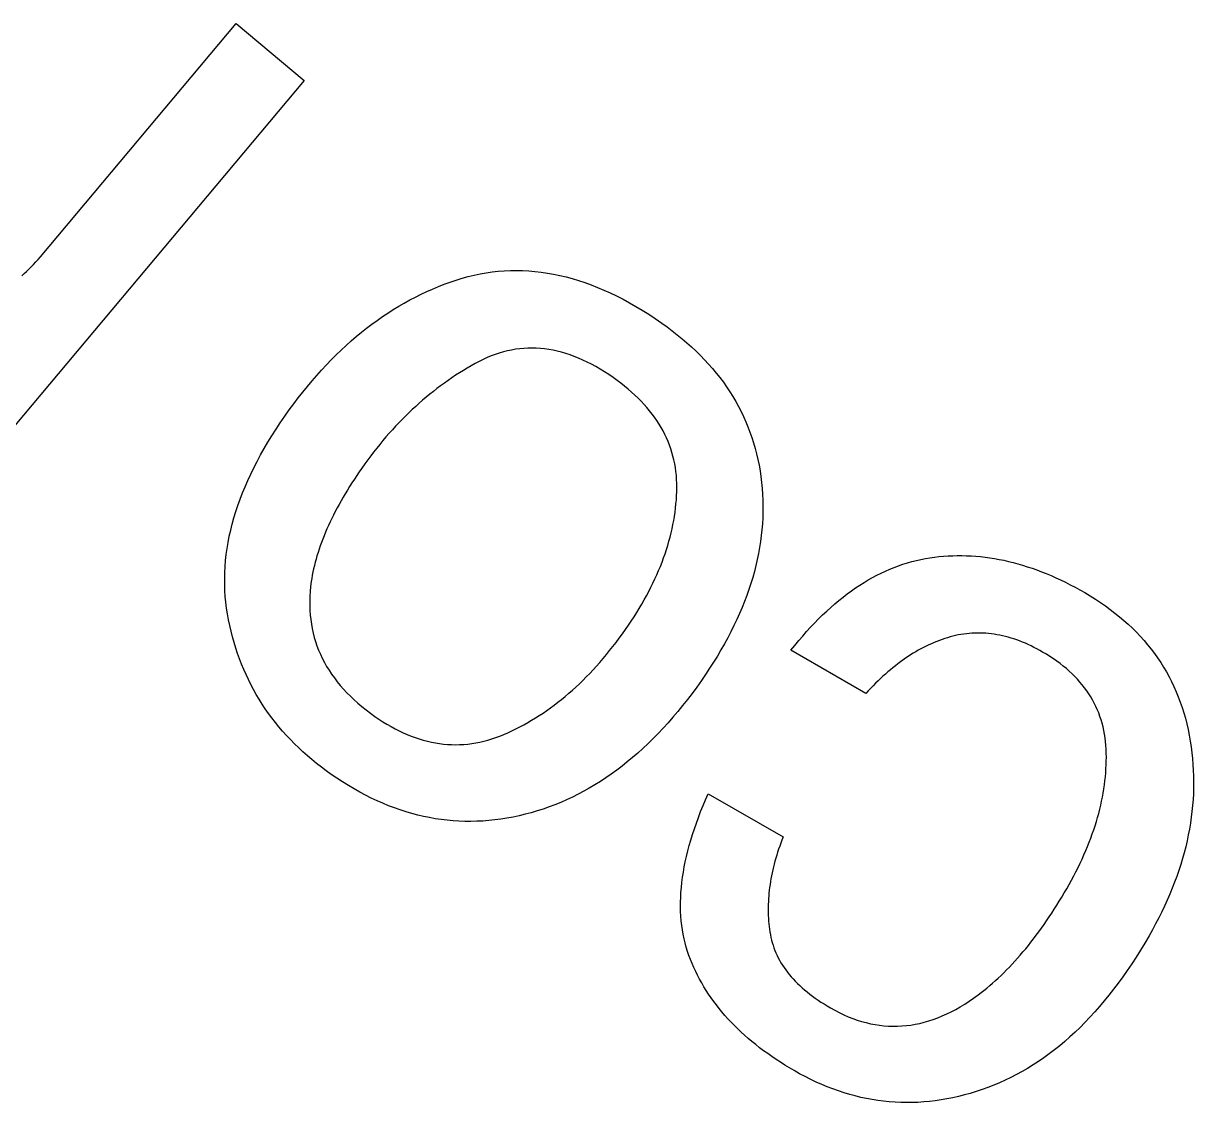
# Model space of a CAD drawing. Header units: metres. Extents: x -53 to 53, y -52 to 53.
# Drawn here: x -25 to -17.76, y -34.97 to -28.3 of the extents above; entities that cross this region are included whole.
import ezdxf

# ---------------------------------------------------------------- set-up
doc = ezdxf.new("R2010")
doc.units = ezdxf.units.M

msp = doc.modelspace()

# ---------------------------------------------------------------- linework, layer by layer
for p, q in [((-24.8916, -29.7411), (-23.6812, -28.2986)), ((-23.6812, -28.2986), (-23.2607, -28.6515)), ((-23.2607, -28.6515), (-25.3587, -31.1518)), ((-24.9477, -29.8027), (-24.9333, -29.7879)), ((-24.9333, -29.7879), (-24.9192, -29.7727)), ((-24.9192, -29.7727), (-24.9053, -29.7571)), ((-24.9053, -29.7571), (-24.8916, -29.7411)), ((-25.007, -29.8582), (-24.9919, -29.845)), ((-24.9919, -29.845), (-24.9769, -29.8313)), ((-24.9769, -29.8313), (-24.9622, -29.8172)), ((-24.9622, -29.8172), (-24.9477, -29.8027)), ((-22.2852, -29.8738), (-22.2482, -29.8635)), ((-22.2482, -29.8635), (-22.2111, -29.8545)), ((-22.2111, -29.8545), (-22.1738, -29.8467)), ((-22.1738, -29.8467), (-22.1365, -29.8401)), ((-22.1365, -29.8401), (-22.0991, -29.8347)), ((-22.0991, -29.8347), (-22.0616, -29.8306)), ((-22.0616, -29.8306), (-22.024, -29.8276)), ((-22.024, -29.8276), (-21.9863, -29.8259)), ((-21.9863, -29.8259), (-21.9485, -29.8254)), ((-21.9485, -29.8254), (-21.9106, -29.8262)), ((-21.9106, -29.8262), (-21.8726, -29.8281)), ((-21.8726, -29.8281), (-21.8344, -29.8313)), ((-21.8344, -29.8313), (-21.7962, -29.8356)), ((-21.7962, -29.8356), (-21.7579, -29.8412)), ((-21.7579, -29.8412), (-21.7195, -29.848)), ((-21.7195, -29.848), (-21.681, -29.8561)), ((-21.681, -29.8561), (-21.6424, -29.8653)), ((-21.6424, -29.8653), (-21.6037, -29.8758)), ((-22.503, -29.9556), (-22.4674, -29.9399)), ((-22.4674, -29.9399), (-22.4315, -29.925)), ((-22.4315, -29.925), (-22.3953, -29.9109)), ((-22.3953, -29.9109), (-22.3589, -29.8977)), ((-22.3589, -29.8977), (-22.3221, -29.8852)), ((-22.3221, -29.8852), (-22.2852, -29.8738)), ((-21.6037, -29.8758), (-21.5649, -29.8874)), ((-21.5649, -29.8874), (-21.526, -29.9003)), ((-21.526, -29.9003), (-21.4869, -29.9145)), ((-21.4869, -29.9145), (-21.4478, -29.9298)), ((-21.4478, -29.9298), (-21.4086, -29.9464)), ((-22.6425, -30.0266), (-22.608, -30.0076)), ((-22.608, -30.0076), (-22.5733, -29.9895)), ((-22.5733, -29.9895), (-22.5383, -29.9721)), ((-22.5383, -29.9721), (-22.503, -29.9556)), ((-21.4086, -29.9464), (-21.3693, -29.9641)), ((-21.3693, -29.9641), (-21.3299, -29.9831)), ((-21.3299, -29.9831), (-21.2904, -30.0033)), ((-21.2904, -30.0033), (-21.2508, -30.0247)), ((-22.744, -30.0883), (-22.7104, -30.0669)), ((-22.7104, -30.0669), (-22.6766, -30.0463)), ((-22.6766, -30.0463), (-22.6425, -30.0266)), ((-21.2508, -30.0247), (-21.211, -30.0474)), ((-21.211, -30.0474), (-21.1712, -30.0712)), ((-21.1712, -30.0712), (-21.1313, -30.0963)), ((-22.8752, -30.1821), (-22.8428, -30.1574)), ((-22.8428, -30.1574), (-22.8102, -30.1336)), ((-22.8102, -30.1336), (-22.7772, -30.1105)), ((-22.7772, -30.1105), (-22.744, -30.0883)), ((-21.1313, -30.0963), (-21.0913, -30.1226)), ((-21.0913, -30.1226), (-21.0512, -30.1501)), ((-21.0512, -30.1501), (-21.0182, -30.1737)), ((-22.9391, -30.2339), (-22.9073, -30.2076)), ((-22.9073, -30.2076), (-22.8752, -30.1821)), ((-21.0182, -30.1737), (-20.9861, -30.1978)), ((-20.9861, -30.1978), (-20.9548, -30.2222)), ((-20.9548, -30.2222), (-20.9245, -30.2469)), ((-23.0327, -30.3176), (-23.0018, -30.2889)), ((-23.0018, -30.2889), (-22.9706, -30.261)), ((-22.9706, -30.261), (-22.9391, -30.2339)), ((-20.9245, -30.2469), (-20.8951, -30.2721)), ((-20.8951, -30.2721), (-20.8665, -30.2977)), ((-20.8665, -30.2977), (-20.8389, -30.3237)), ((-23.0937, -30.3775), (-23.0633, -30.3472)), ((-23.0633, -30.3472), (-23.0327, -30.3176)), ((-22.1547, -30.3746), (-22.1794, -30.3869)), ((-22.1299, -30.3634), (-22.1547, -30.3746)), ((-22.105, -30.3532), (-22.1299, -30.3634)), ((-22.08, -30.344), (-22.105, -30.3532)), ((-22.055, -30.3357), (-22.08, -30.344)), ((-22.0299, -30.3284), (-22.055, -30.3357)), ((-22.0047, -30.3222), (-22.0299, -30.3284)), ((-21.9795, -30.3169), (-22.0047, -30.3222)), ((-21.9542, -30.3126), (-21.9795, -30.3169)), ((-21.9288, -30.3093), (-21.9542, -30.3126)), ((-21.9033, -30.307), (-21.9288, -30.3093)), ((-21.8777, -30.3057), (-21.9033, -30.307)), ((-21.8521, -30.3054), (-21.8777, -30.3057)), ((-21.8264, -30.306), (-21.8521, -30.3054)), ((-21.8006, -30.3077), (-21.8264, -30.306)), ((-21.7747, -30.3103), (-21.8006, -30.3077)), ((-21.7488, -30.3139), (-21.7747, -30.3103)), ((-21.7228, -30.3186), (-21.7488, -30.3139)), ((-21.6967, -30.3242), (-21.7228, -30.3186)), ((-21.6706, -30.3308), (-21.6967, -30.3242)), ((-21.6443, -30.3384), (-21.6706, -30.3308)), ((-21.618, -30.347), (-21.6443, -30.3384)), ((-21.5916, -30.3565), (-21.618, -30.347)), ((-21.5652, -30.3671), (-21.5916, -30.3565)), ((-21.5386, -30.3787), (-21.5652, -30.3671)), ((-20.8389, -30.3237), (-20.8121, -30.35)), ((-20.8121, -30.35), (-20.7863, -30.3768)), ((-23.1829, -30.4735), (-23.1534, -30.4407)), ((-23.1534, -30.4407), (-23.1237, -30.4087)), ((-23.1237, -30.4087), (-23.0937, -30.3775)), ((-22.277, -30.4429), (-22.3009, -30.4579)), ((-22.2529, -30.4283), (-22.277, -30.4429)), ((-22.2286, -30.414), (-22.2529, -30.4283)), ((-22.204, -30.4001), (-22.2286, -30.414)), ((-22.1794, -30.3869), (-22.204, -30.4001)), ((-21.512, -30.3912), (-21.5386, -30.3787)), ((-21.4853, -30.4047), (-21.512, -30.3912)), ((-21.4586, -30.4193), (-21.4853, -30.4047)), ((-21.4317, -30.4348), (-21.4586, -30.4193)), ((-21.4048, -30.4513), (-21.4317, -30.4348)), ((-20.7863, -30.3768), (-20.7613, -30.4039)), ((-20.7613, -30.4039), (-20.7372, -30.4314)), ((-20.7372, -30.4314), (-20.714, -30.4593)), ((-23.2409, -30.5416), (-23.2121, -30.5072)), ((-23.2121, -30.5072), (-23.1829, -30.4735)), ((-22.3715, -30.5049), (-22.3945, -30.5213)), ((-22.3482, -30.4889), (-22.3715, -30.5049)), ((-22.3247, -30.4732), (-22.3482, -30.4889)), ((-22.3009, -30.4579), (-22.3247, -30.4732)), ((-21.3778, -30.4688), (-21.4048, -30.4513)), ((-21.3507, -30.4873), (-21.3778, -30.4688)), ((-21.3265, -30.5047), (-21.3507, -30.4873)), ((-21.3029, -30.5223), (-21.3265, -30.5047)), ((-20.714, -30.4593), (-20.6917, -30.4876)), ((-20.6917, -30.4876), (-20.6703, -30.5163)), ((-20.6703, -30.5163), (-20.6499, -30.5454)), ((-23.2977, -30.6129), (-23.2695, -30.5769)), ((-23.2695, -30.5769), (-23.2409, -30.5416)), ((-22.4848, -30.5905), (-22.5069, -30.6086)), ((-22.4626, -30.5727), (-22.4848, -30.5905)), ((-22.4401, -30.5552), (-22.4626, -30.5727)), ((-22.4174, -30.5381), (-22.4401, -30.5552)), ((-22.3945, -30.5213), (-22.4174, -30.5381)), ((-21.2802, -30.5402), (-21.3029, -30.5223)), ((-21.2583, -30.5583), (-21.2802, -30.5402)), ((-21.2371, -30.5767), (-21.2583, -30.5583)), ((-21.2166, -30.5954), (-21.2371, -30.5767)), ((-20.6499, -30.5454), (-20.6302, -30.5749)), ((-20.6302, -30.5749), (-20.6115, -30.6047)), ((-23.3534, -30.6875), (-23.3257, -30.6498)), ((-23.3257, -30.6498), (-23.2977, -30.6129)), ((-22.5718, -30.6653), (-22.593, -30.6848)), ((-22.5504, -30.646), (-22.5718, -30.6653)), ((-22.5287, -30.6272), (-22.5504, -30.646)), ((-22.5069, -30.6086), (-22.5287, -30.6272)), ((-21.197, -30.6142), (-21.2166, -30.5954)), ((-21.1781, -30.6334), (-21.197, -30.6142)), ((-21.16, -30.6528), (-21.1781, -30.6334)), ((-21.1427, -30.6724), (-21.16, -30.6528)), ((-20.6115, -30.6047), (-20.5937, -30.635)), ((-20.5937, -30.635), (-20.5768, -30.6656)), ((-20.5768, -30.6656), (-20.5608, -30.6966)), ((-23.4085, -30.7663), (-23.3808, -30.726)), ((-23.3808, -30.726), (-23.3534, -30.6875)), ((-22.6348, -30.7251), (-22.6554, -30.7457)), ((-22.614, -30.7048), (-22.6348, -30.7251)), ((-22.593, -30.6848), (-22.614, -30.7048)), ((-21.1262, -30.6922), (-21.1427, -30.6724)), ((-21.1104, -30.7124), (-21.1262, -30.6922)), ((-21.0954, -30.7327), (-21.1104, -30.7124)), ((-21.0812, -30.7534), (-21.0954, -30.7327)), ((-20.5608, -30.6966), (-20.5456, -30.7281)), ((-20.5456, -30.7281), (-20.5314, -30.7599)), ((-23.4607, -30.8464), (-23.4351, -30.8064)), ((-23.4351, -30.8064), (-23.4085, -30.7663)), ((-22.716, -30.8098), (-22.7357, -30.8318)), ((-22.696, -30.7881), (-22.716, -30.8098)), ((-22.6758, -30.7667), (-22.696, -30.7881)), ((-22.6554, -30.7457), (-22.6758, -30.7667)), ((-21.0677, -30.7742), (-21.0812, -30.7534)), ((-21.055, -30.7953), (-21.0677, -30.7742)), ((-21.0431, -30.8167), (-21.055, -30.7953)), ((-20.5314, -30.7599), (-20.518, -30.7921)), ((-20.518, -30.7921), (-20.5056, -30.8246)), ((-23.4852, -30.8862), (-23.4607, -30.8464)), ((-22.7746, -30.877), (-22.7938, -30.9001)), ((-22.7553, -30.8542), (-22.7746, -30.877)), ((-22.7357, -30.8318), (-22.7553, -30.8542)), ((-21.032, -30.8383), (-21.0431, -30.8167)), ((-21.0217, -30.8601), (-21.032, -30.8383)), ((-21.0121, -30.8822), (-21.0217, -30.8601)), ((-21.0033, -30.9046), (-21.0121, -30.8822)), ((-20.5056, -30.8246), (-20.494, -30.8576)), ((-20.494, -30.8576), (-20.4833, -30.891)), ((-23.5309, -30.9655), (-23.5086, -30.9259)), ((-23.5086, -30.9259), (-23.4852, -30.8862)), ((-22.8315, -30.9474), (-22.85, -30.9716)), ((-22.8127, -30.9236), (-22.8315, -30.9474)), ((-22.7938, -30.9001), (-22.8127, -30.9236)), ((-20.9952, -30.9272), (-21.0033, -30.9046)), ((-20.988, -30.95), (-20.9952, -30.9272)), ((-20.9815, -30.9731), (-20.988, -30.95)), ((-20.4833, -30.891), (-20.4736, -30.9248)), ((-20.4736, -30.9248), (-20.4647, -30.9589)), ((-23.5723, -31.0443), (-23.5521, -31.005)), ((-23.5521, -31.005), (-23.5309, -30.9655)), ((-22.8864, -31.021), (-22.9043, -31.0462)), ((-22.8683, -30.9961), (-22.8864, -31.021)), ((-22.85, -30.9716), (-22.8683, -30.9961)), ((-20.9758, -30.9964), (-20.9815, -30.9731)), ((-20.9708, -31.02), (-20.9758, -30.9964)), ((-20.9667, -31.0438), (-20.9708, -31.02)), ((-20.4647, -30.9589), (-20.4567, -30.9934)), ((-20.4567, -30.9934), (-20.4496, -31.0284)), ((-23.6095, -31.1225), (-23.5914, -31.0835)), ((-23.5914, -31.0835), (-23.5723, -31.0443)), ((-22.9358, -31.0921), (-22.9509, -31.1149)), ((-22.9203, -31.0692), (-22.9358, -31.0921)), ((-22.9043, -31.0462), (-22.9203, -31.0692)), ((-20.9633, -31.0679), (-20.9667, -31.0438)), ((-20.9607, -31.0922), (-20.9633, -31.0679)), ((-20.9588, -31.1168), (-20.9607, -31.0922)), ((-20.4496, -31.0284), (-20.4434, -31.0637)), ((-20.4434, -31.0637), (-20.4381, -31.0994)), ((-20.4381, -31.0994), (-20.4337, -31.1355)), ((-23.6423, -31.2002), (-23.6264, -31.1615)), ((-23.6264, -31.1615), (-23.6095, -31.1225)), ((-22.9799, -31.1601), (-22.9939, -31.1825)), ((-22.9656, -31.1375), (-22.9799, -31.1601)), ((-22.9509, -31.1149), (-22.9656, -31.1375)), ((-20.9577, -31.1416), (-20.9588, -31.1168)), ((-20.9579, -31.192), (-20.9575, -31.1667)), ((-20.9575, -31.1667), (-20.9577, -31.1416)), ((-20.4337, -31.1355), (-20.4302, -31.1718)), ((-20.4302, -31.1718), (-20.4276, -31.2081)), ((-23.6709, -31.2774), (-23.6572, -31.2389)), ((-23.6572, -31.2389), (-23.6423, -31.2002)), ((-23.0205, -31.2271), (-23.0332, -31.2492)), ((-23.0074, -31.2049), (-23.0205, -31.2271)), ((-22.9939, -31.1825), (-23.0074, -31.2049)), ((-20.9629, -31.2684), (-20.9607, -31.2429)), ((-20.9607, -31.2429), (-20.9591, -31.2175)), ((-20.9591, -31.2175), (-20.9579, -31.192)), ((-20.4276, -31.2081), (-20.426, -31.2446)), ((-23.6952, -31.3541), (-23.6836, -31.3158)), ((-23.6836, -31.3158), (-23.6709, -31.2774)), ((-23.0689, -31.3149), (-23.08, -31.3366)), ((-23.0574, -31.2931), (-23.0689, -31.3149)), ((-23.0455, -31.2712), (-23.0574, -31.2931)), ((-23.0332, -31.2492), (-23.0455, -31.2712)), ((-20.9689, -31.3195), (-20.9657, -31.2939)), ((-20.9657, -31.2939), (-20.9629, -31.2684)), ((-20.426, -31.2446), (-20.4252, -31.281)), ((-20.4252, -31.281), (-20.4254, -31.3175)), ((-23.7057, -31.3922), (-23.6952, -31.3541)), ((-23.1009, -31.3796), (-23.1108, -31.401)), ((-23.0907, -31.3582), (-23.1009, -31.3796)), ((-23.08, -31.3366), (-23.0907, -31.3582)), ((-20.9818, -31.3962), (-20.977, -31.3706)), ((-20.977, -31.3706), (-20.9727, -31.3451)), ((-20.9727, -31.3451), (-20.9689, -31.3195)), ((-20.4266, -31.3541), (-20.4286, -31.3907)), ((-20.4254, -31.3175), (-20.4266, -31.3541)), ((-23.7236, -31.4681), (-23.7152, -31.4302)), ((-23.7152, -31.4302), (-23.7057, -31.3922)), ((-23.1294, -31.4434), (-23.1381, -31.4644)), ((-23.1203, -31.4223), (-23.1294, -31.4434)), ((-23.1108, -31.401), (-23.1203, -31.4223)), ((-20.9995, -31.4732), (-20.9931, -31.4476)), ((-20.9931, -31.4476), (-20.9872, -31.4219)), ((-20.9872, -31.4219), (-20.9818, -31.3962)), ((-20.4316, -31.4273), (-20.4355, -31.464)), ((-20.4286, -31.3907), (-20.4316, -31.4273)), ((-23.7371, -31.5434), (-23.7309, -31.5058)), ((-23.7309, -31.5058), (-23.7236, -31.4681)), ((-23.1617, -31.5269), (-23.1687, -31.5475)), ((-23.1542, -31.5062), (-23.1617, -31.5269)), ((-23.1463, -31.4854), (-23.1542, -31.5062)), ((-23.1381, -31.4644), (-23.1463, -31.4854)), ((-21.022, -31.5504), (-21.014, -31.5247)), ((-21.014, -31.5247), (-21.0065, -31.4989)), ((-21.0065, -31.4989), (-20.9995, -31.4732)), ((-20.4403, -31.5008), (-20.446, -31.5376)), ((-20.4355, -31.464), (-20.4403, -31.5008)), ((-23.7464, -31.6182), (-23.7423, -31.5809)), ((-23.7423, -31.5809), (-23.7371, -31.5434)), ((-23.1817, -31.5884), (-23.1875, -31.6087)), ((-23.1754, -31.568), (-23.1817, -31.5884)), ((-23.1687, -31.5475), (-23.1754, -31.568)), ((-21.0493, -31.6278), (-21.0397, -31.602)), ((-21.0397, -31.602), (-21.0306, -31.5762)), ((-21.0306, -31.5762), (-21.022, -31.5504)), ((-20.4527, -31.5744), (-20.4603, -31.6113)), ((-20.446, -31.5376), (-20.4527, -31.5744)), ((-19.4496, -31.6109), (-19.4218, -31.6054)), ((-19.4218, -31.6054), (-19.3938, -31.6008)), ((-19.3938, -31.6008), (-19.3657, -31.5969)), ((-19.3657, -31.5969), (-19.3376, -31.5936)), ((-19.3376, -31.5936), (-19.3094, -31.591)), ((-19.3094, -31.591), (-19.2811, -31.5891)), ((-19.2811, -31.5891), (-19.2528, -31.5878)), ((-19.2528, -31.5878), (-19.2244, -31.5871)), ((-19.2244, -31.5871), (-19.196, -31.5871)), ((-19.196, -31.5871), (-19.1675, -31.5878)), ((-19.1675, -31.5878), (-19.1389, -31.5891)), ((-19.1389, -31.5891), (-19.1103, -31.5911)), ((-19.1103, -31.5911), (-19.0816, -31.5937)), ((-19.0816, -31.5937), (-19.0529, -31.597)), ((-19.0529, -31.597), (-19.0241, -31.6009)), ((-19.0241, -31.6009), (-18.9953, -31.6055)), ((-18.9953, -31.6055), (-18.9664, -31.6107)), ((-23.7514, -31.6925), (-23.7494, -31.6554)), ((-23.7494, -31.6554), (-23.7464, -31.6182)), ((-23.2027, -31.6689), (-23.2069, -31.6887)), ((-23.198, -31.6489), (-23.2027, -31.6689)), ((-23.193, -31.6288), (-23.198, -31.6489)), ((-23.1875, -31.6087), (-23.193, -31.6288)), ((-21.0701, -31.6795), (-21.0594, -31.6537)), ((-21.0594, -31.6537), (-21.0493, -31.6278)), ((-20.4688, -31.6483), (-20.4782, -31.6852)), ((-20.4603, -31.6113), (-20.4688, -31.6483)), ((-19.6682, -31.6828), (-19.6413, -31.671)), ((-19.6413, -31.671), (-19.6143, -31.66)), ((-19.6143, -31.66), (-19.5872, -31.6499)), ((-19.5872, -31.6499), (-19.5599, -31.6405)), ((-19.5599, -31.6405), (-19.5325, -31.6319)), ((-19.5325, -31.6319), (-19.505, -31.6241)), ((-19.505, -31.6241), (-19.4774, -31.6171)), ((-19.4774, -31.6171), (-19.4496, -31.6109)), ((-18.9664, -31.6107), (-18.9374, -31.6166)), ((-18.9374, -31.6166), (-18.9084, -31.6231)), ((-18.9084, -31.6231), (-18.8794, -31.6303)), ((-18.8794, -31.6303), (-18.8502, -31.6381)), ((-18.8502, -31.6381), (-18.821, -31.6466)), ((-18.821, -31.6466), (-18.7918, -31.6558)), ((-18.7918, -31.6558), (-18.7625, -31.6656)), ((-18.7625, -31.6656), (-18.7331, -31.676)), ((-18.7331, -31.676), (-18.7037, -31.6871)), ((-23.7522, -31.7294), (-23.7514, -31.6925)), ((-23.752, -31.7662), (-23.7522, -31.7294)), ((-23.2172, -31.7476), (-23.2211, -31.7782)), ((-23.2142, -31.7281), (-23.2172, -31.7476)), ((-23.2107, -31.7085), (-23.2142, -31.7281)), ((-23.2069, -31.6887), (-23.2107, -31.7085)), ((-21.1053, -31.7573), (-21.093, -31.7314)), ((-21.093, -31.7314), (-21.0813, -31.7054)), ((-21.0813, -31.7054), (-21.0701, -31.6795)), ((-20.4886, -31.7223), (-20.4998, -31.7594)), ((-20.4782, -31.6852), (-20.4886, -31.7223)), ((-19.8008, -31.7535), (-19.7745, -31.7377)), ((-19.7745, -31.7377), (-19.7481, -31.7228)), ((-19.7481, -31.7228), (-19.7216, -31.7087)), ((-19.7216, -31.7087), (-19.6949, -31.6953)), ((-19.6949, -31.6953), (-19.6682, -31.6828)), ((-18.7037, -31.6871), (-18.6742, -31.6989)), ((-18.6742, -31.6989), (-18.6447, -31.7113)), ((-18.6447, -31.7113), (-18.6151, -31.7244)), ((-18.6151, -31.7244), (-18.5854, -31.7381)), ((-18.5854, -31.7381), (-18.5557, -31.7524)), ((-23.7508, -31.8029), (-23.752, -31.7662)), ((-23.7484, -31.8394), (-23.7508, -31.8029)), ((-23.224, -31.8085), (-23.2259, -31.8384)), ((-23.2211, -31.7782), (-23.224, -31.8085)), ((-21.1452, -31.8353), (-21.1314, -31.8092)), ((-21.1314, -31.8092), (-21.1181, -31.7833)), ((-21.1181, -31.7833), (-21.1053, -31.7573)), ((-20.5121, -31.7965), (-20.5252, -31.8337)), ((-20.4998, -31.7594), (-20.5121, -31.7965)), ((-19.9046, -31.8243), (-19.8788, -31.8054)), ((-19.8788, -31.8054), (-19.8529, -31.7873)), ((-19.8529, -31.7873), (-19.8269, -31.77)), ((-19.8269, -31.77), (-19.8008, -31.7535)), ((-18.5557, -31.7524), (-18.526, -31.7675)), ((-18.526, -31.7675), (-18.4961, -31.7831)), ((-18.4961, -31.7831), (-18.4663, -31.7995)), ((-18.4663, -31.7995), (-18.4363, -31.8164)), ((-18.4363, -31.8164), (-18.4031, -31.8361)), ((-23.745, -31.8758), (-23.7484, -31.8394)), ((-23.7405, -31.9121), (-23.745, -31.8758)), ((-23.2259, -31.8384), (-23.2268, -31.868)), ((-23.2268, -31.868), (-23.2267, -31.8972)), ((-21.1899, -31.9134), (-21.1745, -31.8874)), ((-21.1745, -31.8874), (-21.1596, -31.8613)), ((-21.1596, -31.8613), (-21.1452, -31.8353)), ((-20.5392, -31.8709), (-20.5542, -31.9082)), ((-20.5252, -31.8337), (-20.5392, -31.8709)), ((-20.0064, -31.9078), (-19.9812, -31.8857)), ((-19.9812, -31.8857), (-19.9558, -31.8644)), ((-19.9558, -31.8644), (-19.9302, -31.844)), ((-19.9302, -31.844), (-19.9046, -31.8243)), ((-18.4031, -31.8361), (-18.3707, -31.8563)), ((-18.3707, -31.8563), (-18.3392, -31.877)), ((-18.3392, -31.877), (-18.3085, -31.8982)), ((-23.735, -31.9482), (-23.7405, -31.9121)), ((-23.7283, -31.9842), (-23.735, -31.9482)), ((-23.2267, -31.8972), (-23.2256, -31.9261)), ((-23.2256, -31.9261), (-23.2236, -31.9547)), ((-23.2236, -31.9547), (-23.2206, -31.983)), ((-21.2395, -31.9918), (-21.2224, -31.9657)), ((-21.2224, -31.9657), (-21.2059, -31.9395)), ((-21.2059, -31.9395), (-21.1899, -31.9134)), ((-20.5701, -31.9455), (-20.5869, -31.9829)), ((-20.5542, -31.9082), (-20.5701, -31.9455)), ((-20.0815, -31.9787), (-20.0566, -31.9543)), ((-20.0566, -31.9543), (-20.0316, -31.9306)), ((-20.0316, -31.9306), (-20.0064, -31.9078)), ((-18.3085, -31.8982), (-18.2786, -31.9199)), ((-18.2786, -31.9199), (-18.2496, -31.9421)), ((-18.2496, -31.9421), (-18.2215, -31.9648)), ((-18.2215, -31.9648), (-18.1941, -31.988)), ((-23.7209, -32.0199), (-23.7283, -31.9842)), ((-23.7127, -32.0552), (-23.7209, -32.0199)), ((-23.2206, -31.983), (-23.2166, -32.0109)), ((-23.2166, -32.0109), (-23.2115, -32.0385)), ((-23.2115, -32.0385), (-23.2056, -32.0657)), ((-21.2751, -32.0442), (-21.257, -32.018)), ((-21.257, -32.018), (-21.2395, -31.9918)), ((-20.6047, -32.0203), (-20.6234, -32.0578)), ((-20.5869, -31.9829), (-20.6047, -32.0203)), ((-20.1555, -32.0568), (-20.131, -32.03)), ((-20.131, -32.03), (-20.1063, -32.004)), ((-20.1063, -32.004), (-20.0815, -31.9787)), ((-18.1941, -31.988), (-18.1676, -32.0117)), ((-18.1676, -32.0117), (-18.142, -32.036)), ((-18.142, -32.036), (-18.1172, -32.0607)), ((-23.7037, -32.0901), (-23.7127, -32.0552)), ((-23.694, -32.1245), (-23.7037, -32.0901)), ((-23.2056, -32.0657), (-23.1986, -32.0927)), ((-23.1986, -32.0927), (-23.1906, -32.1192)), ((-21.3333, -32.1239), (-21.3137, -32.0979)), ((-21.3137, -32.0979), (-21.2943, -32.0713)), ((-21.2943, -32.0713), (-21.2751, -32.0442)), ((-20.6429, -32.0953), (-20.6635, -32.1329)), ((-20.6234, -32.0578), (-20.6429, -32.0953)), ((-20.2042, -32.1128), (-20.1799, -32.0844)), ((-20.1799, -32.0844), (-20.1555, -32.0568)), ((-19.3351, -32.1118), (-19.3515, -32.1181)), ((-19.3185, -32.1058), (-19.3351, -32.1118)), ((-19.3019, -32.1001), (-19.3185, -32.1058)), ((-19.2853, -32.0949), (-19.3019, -32.1001)), ((-19.2686, -32.0899), (-19.2853, -32.0949)), ((-19.2518, -32.0854), (-19.2686, -32.0899)), ((-19.2351, -32.0815), (-19.2518, -32.0854)), ((-19.2183, -32.0779), (-19.2351, -32.0815)), ((-19.2014, -32.0748), (-19.2183, -32.0779)), ((-19.1846, -32.0721), (-19.2014, -32.0748)), ((-19.1676, -32.0699), (-19.1846, -32.0721)), ((-19.1507, -32.0682), (-19.1676, -32.0699)), ((-19.1337, -32.0669), (-19.1507, -32.0682)), ((-19.1167, -32.0661), (-19.1337, -32.0669)), ((-19.0996, -32.0658), (-19.1167, -32.0661)), ((-19.0825, -32.0659), (-19.0996, -32.0658)), ((-19.0654, -32.0664), (-19.0825, -32.0659)), ((-19.0482, -32.0674), (-19.0654, -32.0664)), ((-19.031, -32.0689), (-19.0482, -32.0674)), ((-19.0137, -32.0708), (-19.031, -32.0689)), ((-18.9964, -32.0732), (-19.0137, -32.0708)), ((-18.9791, -32.076), (-18.9964, -32.0732)), ((-18.9617, -32.0793), (-18.9791, -32.076)), ((-18.9443, -32.083), (-18.9617, -32.0793)), ((-18.9269, -32.0872), (-18.9443, -32.083)), ((-18.9094, -32.0919), (-18.9269, -32.0872)), ((-18.8919, -32.097), (-18.9094, -32.0919)), ((-18.8743, -32.1026), (-18.8919, -32.097)), ((-18.8567, -32.1086), (-18.8743, -32.1026)), ((-18.8391, -32.1151), (-18.8567, -32.1086)), ((-18.1172, -32.0607), (-18.0932, -32.086)), ((-18.0932, -32.086), (-18.0701, -32.1117)), ((-18.0701, -32.1117), (-18.0478, -32.138)), ((-23.6836, -32.1585), (-23.694, -32.1245)), ((-23.6724, -32.1921), (-23.6836, -32.1585)), ((-23.1906, -32.1192), (-23.1817, -32.1455)), ((-23.1817, -32.1455), (-23.1717, -32.1714)), ((-23.1717, -32.1714), (-23.1608, -32.197)), ((-21.393, -32.1993), (-21.3729, -32.1747)), ((-21.3729, -32.1747), (-21.353, -32.1496)), ((-21.353, -32.1496), (-21.3333, -32.1239)), ((-20.6849, -32.1705), (-20.7073, -32.2081)), ((-20.6635, -32.1329), (-20.6849, -32.1705)), ((-20.2524, -32.172), (-20.2284, -32.142)), ((-19.7891, -32.4395), (-20.2524, -32.172)), ((-20.2284, -32.142), (-20.2042, -32.1128)), ((-19.4812, -32.1816), (-19.4972, -32.1911)), ((-19.4652, -32.1724), (-19.4812, -32.1816)), ((-19.4492, -32.1636), (-19.4652, -32.1724)), ((-19.433, -32.1552), (-19.4492, -32.1636)), ((-19.4169, -32.147), (-19.433, -32.1552)), ((-19.4006, -32.1393), (-19.4169, -32.147)), ((-19.3843, -32.1319), (-19.4006, -32.1393)), ((-19.368, -32.1248), (-19.3843, -32.1319)), ((-19.3515, -32.1181), (-19.368, -32.1248)), ((-18.8214, -32.122), (-18.8391, -32.1151)), ((-18.8037, -32.1294), (-18.8214, -32.122)), ((-18.786, -32.1373), (-18.8037, -32.1294)), ((-18.7682, -32.1456), (-18.786, -32.1373)), ((-18.7504, -32.1544), (-18.7682, -32.1456)), ((-18.7325, -32.1636), (-18.7504, -32.1544)), ((-18.7146, -32.1732), (-18.7325, -32.1636)), ((-18.6967, -32.1834), (-18.7146, -32.1732)), ((-18.6737, -32.1971), (-18.6967, -32.1834)), ((-18.0478, -32.138), (-18.0264, -32.1648)), ((-18.0264, -32.1648), (-18.0058, -32.192)), ((-23.6605, -32.2253), (-23.6724, -32.1921)), ((-23.6479, -32.258), (-23.6605, -32.2253)), ((-23.1608, -32.197), (-23.1489, -32.2222)), ((-23.1489, -32.2222), (-23.136, -32.2471)), ((-23.136, -32.2471), (-23.1221, -32.2717)), ((-21.4543, -32.2704), (-21.4337, -32.2472)), ((-21.4337, -32.2472), (-21.4132, -32.2235)), ((-21.4132, -32.2235), (-21.393, -32.1993)), ((-20.7306, -32.2458), (-20.7548, -32.2836)), ((-20.7073, -32.2081), (-20.7306, -32.2458)), ((-19.5917, -32.2558), (-19.6072, -32.2678)), ((-19.5761, -32.2441), (-19.5917, -32.2558)), ((-19.5604, -32.2328), (-19.5761, -32.2441)), ((-19.5447, -32.2219), (-19.5604, -32.2328)), ((-19.5289, -32.2113), (-19.5447, -32.2219)), ((-19.5131, -32.201), (-19.5289, -32.2113)), ((-19.4972, -32.1911), (-19.5131, -32.201)), ((-18.6514, -32.211), (-18.6737, -32.1971)), ((-18.6297, -32.2253), (-18.6514, -32.211)), ((-18.6088, -32.24), (-18.6297, -32.2253)), ((-18.5886, -32.2549), (-18.6088, -32.24)), ((-18.569, -32.2702), (-18.5886, -32.2549)), ((-18.0058, -32.192), (-17.986, -32.2198)), ((-17.986, -32.2198), (-17.9671, -32.2481)), ((-17.9671, -32.2481), (-17.949, -32.2769)), ((-23.6345, -32.2903), (-23.6479, -32.258)), ((-23.6204, -32.3222), (-23.6345, -32.2903)), ((-23.6056, -32.3537), (-23.6204, -32.3222)), ((-23.1221, -32.2717), (-23.1072, -32.296)), ((-23.1072, -32.296), (-23.0913, -32.3199)), ((-23.0913, -32.3199), (-23.0745, -32.3435)), ((-21.5171, -32.3371), (-21.496, -32.3153)), ((-21.496, -32.3153), (-21.4751, -32.2931)), ((-21.4751, -32.2931), (-21.4543, -32.2704)), ((-20.7799, -32.3214), (-20.806, -32.3593)), ((-20.7548, -32.2836), (-20.7799, -32.3214)), ((-19.6688, -32.3194), (-19.684, -32.3331)), ((-19.6535, -32.3059), (-19.6688, -32.3194)), ((-19.6381, -32.2929), (-19.6535, -32.3059)), ((-19.6227, -32.2802), (-19.6381, -32.2929)), ((-19.6072, -32.2678), (-19.6227, -32.2802)), ((-18.5502, -32.2858), (-18.569, -32.2702)), ((-18.532, -32.3018), (-18.5502, -32.2858)), ((-18.5146, -32.3181), (-18.532, -32.3018)), ((-18.4978, -32.3347), (-18.5146, -32.3181)), ((-17.949, -32.2769), (-17.9318, -32.3062)), ((-17.9318, -32.3062), (-17.9154, -32.336)), ((-23.59, -32.3847), (-23.6056, -32.3537)), ((-23.5737, -32.4154), (-23.59, -32.3847)), ((-23.0745, -32.3435), (-23.0567, -32.3667)), ((-23.0567, -32.3667), (-23.0378, -32.3896)), ((-23.0378, -32.3896), (-23.018, -32.4122)), ((-21.6034, -32.4192), (-21.5816, -32.3994)), ((-21.5816, -32.3994), (-21.5599, -32.3791)), ((-21.5599, -32.3791), (-21.5384, -32.3583)), ((-21.5384, -32.3583), (-21.5171, -32.3371)), ((-20.8345, -32.3994), (-20.8634, -32.4386)), ((-20.806, -32.3593), (-20.8345, -32.3994)), ((-19.7444, -32.3918), (-19.7594, -32.4073)), ((-19.7294, -32.3766), (-19.7444, -32.3918)), ((-19.7143, -32.3618), (-19.7294, -32.3766)), ((-19.6992, -32.3473), (-19.7143, -32.3618)), ((-19.684, -32.3331), (-19.6992, -32.3473)), ((-18.4817, -32.3517), (-18.4978, -32.3347)), ((-18.4663, -32.3689), (-18.4817, -32.3517)), ((-18.4516, -32.3865), (-18.4663, -32.3689)), ((-18.4376, -32.4045), (-18.4516, -32.3865)), ((-17.9154, -32.336), (-17.8999, -32.3663)), ((-17.8999, -32.3663), (-17.8851, -32.3971)), ((-17.8851, -32.3971), (-17.8713, -32.4285)), ((-23.5567, -32.4456), (-23.5737, -32.4154)), ((-23.5389, -32.4753), (-23.5567, -32.4456)), ((-23.018, -32.4122), (-22.9972, -32.4345)), ((-22.9972, -32.4345), (-22.9754, -32.4564)), ((-22.9754, -32.4564), (-22.9527, -32.478)), ((-21.67, -32.4758), (-21.6476, -32.4574)), ((-21.6476, -32.4574), (-21.6254, -32.4385)), ((-21.6254, -32.4385), (-21.6034, -32.4192)), ((-20.8634, -32.4386), (-20.8925, -32.4769)), ((-19.7743, -32.4232), (-19.7891, -32.4395)), ((-19.7594, -32.4073), (-19.7743, -32.4232)), ((-18.4243, -32.4227), (-18.4376, -32.4045)), ((-18.4117, -32.4413), (-18.4243, -32.4227)), ((-18.3998, -32.4602), (-18.4117, -32.4413)), ((-18.3885, -32.4795), (-18.3998, -32.4602)), ((-17.8713, -32.4285), (-17.8583, -32.4603)), ((-17.8583, -32.4603), (-17.8461, -32.4926)), ((-23.5204, -32.5047), (-23.5389, -32.4753)), ((-23.5012, -32.5336), (-23.5204, -32.5047)), ((-23.4812, -32.5622), (-23.5012, -32.5336)), ((-22.9527, -32.478), (-22.9289, -32.4992)), ((-22.9289, -32.4992), (-22.9042, -32.5201)), ((-22.9042, -32.5201), (-22.8784, -32.5407)), ((-22.8784, -32.5407), (-22.8517, -32.5609)), ((-21.7843, -32.5603), (-21.7611, -32.5444)), ((-21.7611, -32.5444), (-21.7381, -32.5279)), ((-21.7381, -32.5279), (-21.7152, -32.511)), ((-21.7152, -32.511), (-21.6925, -32.4936)), ((-21.6925, -32.4936), (-21.67, -32.4758)), ((-20.9219, -32.5142), (-20.9516, -32.5505)), ((-20.8925, -32.4769), (-20.9219, -32.5142)), ((-18.378, -32.4991), (-18.3885, -32.4795)), ((-18.3681, -32.519), (-18.378, -32.4991)), ((-18.359, -32.5392), (-18.3681, -32.519)), ((-18.3505, -32.5598), (-18.359, -32.5392)), ((-17.8461, -32.4926), (-17.8347, -32.5255)), ((-17.8347, -32.5255), (-17.8242, -32.5589)), ((-23.4605, -32.5903), (-23.4812, -32.5622)), ((-23.439, -32.6179), (-23.4605, -32.5903)), ((-23.4168, -32.6452), (-23.439, -32.6179)), ((-22.8517, -32.5609), (-22.824, -32.5808)), ((-22.824, -32.5808), (-22.7991, -32.5979)), ((-22.7991, -32.5979), (-22.7741, -32.6141)), ((-22.7741, -32.6141), (-22.7491, -32.6293)), ((-21.879, -32.6192), (-21.8551, -32.6052)), ((-21.8551, -32.6052), (-21.8313, -32.5907)), ((-21.8313, -32.5907), (-21.8077, -32.5758)), ((-21.8077, -32.5758), (-21.7843, -32.5603)), ((-20.9816, -32.586), (-21.0118, -32.6205)), ((-20.9516, -32.5505), (-20.9816, -32.586)), ((-18.3428, -32.5807), (-18.3505, -32.5598)), ((-18.3357, -32.6019), (-18.3428, -32.5807)), ((-18.3293, -32.6235), (-18.3357, -32.6019)), ((-17.8242, -32.5589), (-17.8146, -32.5927)), ((-17.8146, -32.5927), (-17.8058, -32.6271)), ((-23.3939, -32.672), (-23.4168, -32.6452)), ((-23.3703, -32.6984), (-23.3939, -32.672)), ((-22.7491, -32.6293), (-22.7242, -32.6438)), ((-22.7242, -32.6438), (-22.6992, -32.6573)), ((-22.6992, -32.6573), (-22.6742, -32.67)), ((-22.6742, -32.67), (-22.6493, -32.6818)), ((-22.6493, -32.6818), (-22.6243, -32.6928)), ((-22.0262, -32.693), (-22.0013, -32.6821)), ((-22.0013, -32.6821), (-21.9765, -32.6705)), ((-21.9765, -32.6705), (-21.9519, -32.6584)), ((-21.9519, -32.6584), (-21.9274, -32.6458)), ((-21.9274, -32.6458), (-21.9031, -32.6328)), ((-21.9031, -32.6328), (-21.879, -32.6192)), ((-21.0731, -32.6866), (-21.1042, -32.7182)), ((-21.0423, -32.654), (-21.0731, -32.6866)), ((-21.0118, -32.6205), (-21.0423, -32.654)), ((-18.3236, -32.6454), (-18.3293, -32.6235)), ((-18.3186, -32.6676), (-18.3236, -32.6454)), ((-18.3143, -32.6901), (-18.3186, -32.6676)), ((-18.3107, -32.713), (-18.3143, -32.6901)), ((-17.8058, -32.6271), (-17.7978, -32.6619)), ((-17.7978, -32.6619), (-17.7907, -32.6973)), ((-23.3459, -32.7244), (-23.3703, -32.6984)), ((-23.3207, -32.7499), (-23.3459, -32.7244)), ((-23.2949, -32.7751), (-23.3207, -32.7499)), ((-22.6243, -32.6928), (-22.5994, -32.7028)), ((-22.5994, -32.7028), (-22.5744, -32.712)), ((-22.5744, -32.712), (-22.5495, -32.7203)), ((-22.5495, -32.7203), (-22.5245, -32.7278)), ((-22.5245, -32.7278), (-22.4996, -32.7343)), ((-22.4996, -32.7343), (-22.4747, -32.74)), ((-22.4747, -32.74), (-22.4497, -32.7448)), ((-22.4497, -32.7448), (-22.4248, -32.7487)), ((-22.4248, -32.7487), (-22.3999, -32.7518)), ((-22.3999, -32.7518), (-22.3749, -32.754)), ((-22.3749, -32.754), (-22.35, -32.7553)), ((-22.35, -32.7553), (-22.3251, -32.7558)), ((-22.3251, -32.7558), (-22.3002, -32.7553)), ((-22.3002, -32.7553), (-22.2752, -32.754)), ((-22.2752, -32.754), (-22.2503, -32.7519)), ((-22.2503, -32.7519), (-22.2254, -32.7488)), ((-22.2254, -32.7488), (-22.2005, -32.7449)), ((-22.2005, -32.7449), (-22.1756, -32.7401)), ((-22.1756, -32.7401), (-22.1507, -32.7344)), ((-22.1507, -32.7344), (-22.1258, -32.7279)), ((-22.1258, -32.7279), (-22.1009, -32.7205)), ((-22.1009, -32.7205), (-22.076, -32.7122)), ((-22.076, -32.7122), (-22.0511, -32.703)), ((-22.0511, -32.703), (-22.0262, -32.693)), ((-21.1355, -32.7489), (-21.1671, -32.7787)), ((-21.1042, -32.7182), (-21.1355, -32.7489)), ((-18.3078, -32.7362), (-18.3107, -32.713)), ((-18.3056, -32.7598), (-18.3078, -32.7362)), ((-18.304, -32.7836), (-18.3056, -32.7598)), ((-17.7907, -32.6973), (-17.7844, -32.7332)), ((-17.7844, -32.7332), (-17.779, -32.7693)), ((-23.2683, -32.7998), (-23.2949, -32.7751)), ((-23.2409, -32.8241), (-23.2683, -32.7998)), ((-23.2129, -32.848), (-23.2409, -32.8241)), ((-21.2312, -32.8354), (-21.2637, -32.8624)), ((-21.1991, -32.8075), (-21.2312, -32.8354)), ((-21.1671, -32.7787), (-21.1991, -32.8075)), ((-18.3032, -32.8078), (-18.304, -32.7836)), ((-18.3033, -32.8567), (-18.303, -32.8322)), ((-18.303, -32.8322), (-18.3032, -32.8078)), ((-17.779, -32.7693), (-17.7744, -32.8055)), ((-17.7744, -32.8055), (-17.7706, -32.8416)), ((-23.1841, -32.8714), (-23.2129, -32.848)), ((-23.1545, -32.8944), (-23.1841, -32.8714)), ((-23.1243, -32.9171), (-23.1545, -32.8944)), ((-21.2964, -32.8884), (-21.3294, -32.9134)), ((-21.2637, -32.8624), (-21.2964, -32.8884)), ((-18.3071, -32.9305), (-18.3053, -32.9058)), ((-18.3053, -32.9058), (-18.3041, -32.8812)), ((-18.3041, -32.8812), (-18.3033, -32.8567)), ((-17.7706, -32.8416), (-17.7677, -32.8778)), ((-17.7677, -32.8778), (-17.7656, -32.914)), ((-23.0933, -32.9392), (-23.1243, -32.9171)), ((-23.0582, -32.9632), (-23.0933, -32.9392)), ((-23.0231, -32.9862), (-23.0582, -32.9632)), ((-21.3962, -32.9607), (-21.4301, -32.9829)), ((-21.3627, -32.9375), (-21.3962, -32.9607)), ((-21.3294, -32.9134), (-21.3627, -32.9375)), ((-18.3151, -33.0048), (-18.3119, -32.98)), ((-18.3119, -32.98), (-18.3092, -32.9552)), ((-18.3092, -32.9552), (-18.3071, -32.9305)), ((-17.7656, -32.914), (-17.7643, -32.9503)), ((-17.7643, -32.9503), (-17.7638, -32.9865)), ((-22.9879, -33.0081), (-23.0231, -32.9862)), ((-22.9526, -33.029), (-22.9879, -33.0081)), ((-22.9173, -33.0489), (-22.9526, -33.029)), ((-22.8819, -33.0677), (-22.9173, -33.0489)), ((-21.5332, -33.0439), (-21.5682, -33.0624)), ((-21.4986, -33.0245), (-21.5332, -33.0439)), ((-21.4642, -33.0042), (-21.4986, -33.0245)), ((-21.4301, -32.9829), (-21.4642, -33.0042)), ((-18.3228, -33.0547), (-18.3187, -33.0297)), ((-18.3187, -33.0297), (-18.3151, -33.0048)), ((-17.7641, -33.0228), (-17.7653, -33.0591)), ((-17.7638, -32.9865), (-17.7641, -33.0228)), ((-22.8463, -33.0855), (-22.8819, -33.0677)), ((-22.8107, -33.1022), (-22.8463, -33.0855)), ((-22.7751, -33.118), (-22.8107, -33.1022)), ((-22.7393, -33.1327), (-22.7751, -33.118)), ((-21.6747, -33.1121), (-21.7108, -33.1268)), ((-21.6389, -33.0965), (-21.6747, -33.1121)), ((-21.6034, -33.0799), (-21.6389, -33.0965)), ((-21.5682, -33.0624), (-21.6034, -33.0799)), ((-20.7959, -33.1326), (-20.7806, -33.0959)), ((-20.7806, -33.0959), (-20.7644, -33.0588)), ((-20.7644, -33.0588), (-20.3011, -33.3263)), ((-18.3379, -33.1299), (-18.3324, -33.1048)), ((-18.3324, -33.1048), (-18.3274, -33.0797)), ((-18.3274, -33.0797), (-18.3228, -33.0547)), ((-17.7673, -33.0954), (-17.7701, -33.1318)), ((-17.7653, -33.0591), (-17.7673, -33.0954)), ((-22.7035, -33.1464), (-22.7393, -33.1327)), ((-22.6676, -33.159), (-22.7035, -33.1464)), ((-22.6316, -33.1706), (-22.6676, -33.159)), ((-22.5955, -33.1812), (-22.6316, -33.1706)), ((-22.5594, -33.1907), (-22.5955, -33.1812)), ((-22.5231, -33.1992), (-22.5594, -33.1907)), ((-21.9328, -33.1951), (-21.9702, -33.2031)), ((-21.8952, -33.1861), (-21.9328, -33.1951)), ((-21.8577, -33.1761), (-21.8952, -33.1861)), ((-21.8206, -33.1652), (-21.8577, -33.1761)), ((-21.7837, -33.1533), (-21.8206, -33.1652)), ((-21.7471, -33.1405), (-21.7837, -33.1533)), ((-21.7108, -33.1268), (-21.7471, -33.1405)), ((-20.8242, -33.2049), (-20.8105, -33.1689)), ((-20.8105, -33.1689), (-20.7959, -33.1326)), ((-18.3573, -33.2057), (-18.3504, -33.1804)), ((-18.3504, -33.1804), (-18.3439, -33.1551)), ((-18.3439, -33.1551), (-18.3379, -33.1299)), ((-17.7737, -33.1681), (-17.7781, -33.2045)), ((-17.7701, -33.1318), (-17.7737, -33.1681)), ((-22.4868, -33.2067), (-22.5231, -33.1992)), ((-22.4505, -33.2132), (-22.4868, -33.2067)), ((-22.414, -33.2186), (-22.4505, -33.2132)), ((-22.3774, -33.223), (-22.414, -33.2186)), ((-22.3408, -33.2263), (-22.3774, -33.223)), ((-22.3041, -33.2286), (-22.3408, -33.2263)), ((-22.2673, -33.2299), (-22.3041, -33.2286)), ((-22.2305, -33.2302), (-22.2673, -33.2299)), ((-22.1935, -33.2294), (-22.2305, -33.2302)), ((-22.1565, -33.2276), (-22.1935, -33.2294)), ((-22.1194, -33.2248), (-22.1565, -33.2276)), ((-22.0822, -33.2209), (-22.1194, -33.2248)), ((-22.045, -33.216), (-22.0822, -33.2209)), ((-22.0077, -33.2101), (-22.045, -33.216)), ((-21.9702, -33.2031), (-22.0077, -33.2101)), ((-20.8492, -33.2756), (-20.8371, -33.2404)), ((-20.8371, -33.2404), (-20.8242, -33.2049)), ((-18.381, -33.2821), (-18.3727, -33.2566)), ((-18.3727, -33.2566), (-18.3647, -33.2311)), ((-18.3647, -33.2311), (-18.3573, -33.2057)), ((-17.7834, -33.2409), (-17.7895, -33.2774)), ((-17.7781, -33.2045), (-17.7834, -33.2409)), ((-20.8711, -33.3449), (-20.8606, -33.3104)), ((-20.8606, -33.3104), (-20.8492, -33.2756)), ((-20.3011, -33.3263), (-20.3084, -33.3451)), ((-18.409, -33.359), (-18.3992, -33.3333)), ((-18.3992, -33.3333), (-18.3898, -33.3077)), ((-18.3898, -33.3077), (-18.381, -33.2821)), ((-17.7964, -33.3138), (-17.8041, -33.3503)), ((-17.7895, -33.2774), (-17.7964, -33.3138)), ((-20.8979, -33.446), (-20.8898, -33.4126)), ((-20.8898, -33.4126), (-20.8808, -33.379)), ((-20.8808, -33.379), (-20.8711, -33.3449)), ((-20.3285, -33.4012), (-20.3346, -33.4198)), ((-20.3221, -33.3826), (-20.3285, -33.4012)), ((-20.3154, -33.3639), (-20.3221, -33.3826)), ((-20.3084, -33.3451), (-20.3154, -33.3639)), ((-18.4412, -33.4364), (-18.4299, -33.4106)), ((-18.4299, -33.4106), (-18.4192, -33.3847)), ((-18.4192, -33.3847), (-18.409, -33.359)), ((-17.8127, -33.3868), (-17.8221, -33.4233)), ((-17.8041, -33.3503), (-17.8127, -33.3868)), ((-20.9117, -33.5114), (-20.9052, -33.4789)), ((-20.9052, -33.4789), (-20.8979, -33.446)), ((-20.3511, -33.4751), (-20.356, -33.4934)), ((-20.3459, -33.4567), (-20.3511, -33.4751)), ((-20.3404, -33.4383), (-20.3459, -33.4567)), ((-20.3346, -33.4198), (-20.3404, -33.4383)), ((-18.465, -33.4884), (-18.4528, -33.4624)), ((-18.4528, -33.4624), (-18.4412, -33.4364)), ((-17.8322, -33.4598), (-17.8433, -33.4964)), ((-17.8221, -33.4233), (-17.8322, -33.4598)), ((-20.9223, -33.5754), (-20.9174, -33.5436)), ((-20.9174, -33.5436), (-20.9117, -33.5114)), ((-20.3688, -33.5479), (-20.3725, -33.566)), ((-20.3648, -33.5298), (-20.3688, -33.5479)), ((-20.3605, -33.5116), (-20.3648, -33.5298)), ((-20.356, -33.4934), (-20.3605, -33.5116)), ((-18.5043, -33.5668), (-18.4907, -33.5406)), ((-18.4907, -33.5406), (-18.4776, -33.5145)), ((-18.4776, -33.5145), (-18.465, -33.4884)), ((-17.8551, -33.533), (-17.8677, -33.5696)), ((-17.8433, -33.4964), (-17.8551, -33.533)), ((-20.9297, -33.6379), (-20.9264, -33.6069)), ((-20.9264, -33.6069), (-20.9223, -33.5754)), ((-20.3817, -33.6197), (-20.3842, -33.6375)), ((-20.3789, -33.6019), (-20.3817, -33.6197)), ((-20.3759, -33.584), (-20.3789, -33.6019)), ((-20.3725, -33.566), (-20.3759, -33.584)), ((-18.5479, -33.6457), (-18.5329, -33.6193)), ((-18.5329, -33.6193), (-18.5184, -33.593)), ((-18.5184, -33.593), (-18.5043, -33.5668)), ((-17.8812, -33.6062), (-17.8955, -33.6429)), ((-17.8677, -33.5696), (-17.8812, -33.6062)), ((-20.9348, -33.7288), (-20.9339, -33.6989)), ((-20.9339, -33.6989), (-20.9322, -33.6686)), ((-20.9322, -33.6686), (-20.9297, -33.6379)), ((-20.3898, -33.6905), (-20.391, -33.708)), ((-20.3882, -33.6729), (-20.3898, -33.6905)), ((-20.3863, -33.6552), (-20.3882, -33.6729)), ((-20.3842, -33.6375), (-20.3863, -33.6552)), ((-18.5938, -33.7228), (-18.5784, -33.6975)), ((-18.5784, -33.6975), (-18.5631, -33.6718)), ((-18.5631, -33.6718), (-18.5479, -33.6457)), ((-17.9106, -33.6796), (-17.9266, -33.7163)), ((-17.8955, -33.6429), (-17.9106, -33.6796)), ((-20.9349, -33.7584), (-20.9348, -33.7288)), ((-20.9342, -33.7876), (-20.9349, -33.7584)), ((-20.3926, -33.7429), (-20.393, -33.7602)), ((-20.393, -33.7602), (-20.393, -33.7775)), ((-20.392, -33.7255), (-20.3926, -33.7429)), ((-20.391, -33.708), (-20.392, -33.7255)), ((-18.6405, -33.7965), (-18.6249, -33.7723)), ((-18.6249, -33.7723), (-18.6093, -33.7478)), ((-18.6093, -33.7478), (-18.5938, -33.7228)), ((-17.9433, -33.753), (-17.9609, -33.7897)), ((-17.9266, -33.7163), (-17.9433, -33.753)), ((-20.9327, -33.8163), (-20.9342, -33.7876)), ((-20.9304, -33.8448), (-20.9327, -33.8163)), ((-20.9273, -33.8728), (-20.9304, -33.8448)), ((-20.393, -33.7775), (-20.3927, -33.7947)), ((-20.3927, -33.7947), (-20.3922, -33.8118)), ((-20.3922, -33.8118), (-20.3913, -33.8289)), ((-20.3913, -33.8289), (-20.3902, -33.8459)), ((-20.3902, -33.8459), (-20.3887, -33.8628)), ((-18.688, -33.8666), (-18.6721, -33.8436)), ((-18.6721, -33.8436), (-18.6563, -33.8202)), ((-18.6563, -33.8202), (-18.6405, -33.7965)), ((-17.9793, -33.8265), (-17.9985, -33.8633)), ((-17.9609, -33.7897), (-17.9793, -33.8265)), ((-20.9233, -33.9005), (-20.9273, -33.8728)), ((-20.9186, -33.9278), (-20.9233, -33.9005)), ((-20.3887, -33.8628), (-20.3869, -33.8797)), ((-20.3869, -33.8797), (-20.3849, -33.8965)), ((-20.3849, -33.8965), (-20.3825, -33.9133)), ((-20.3825, -33.9133), (-20.3797, -33.9299)), ((-18.7362, -33.9333), (-18.7201, -33.9114)), ((-18.7201, -33.9114), (-18.704, -33.8892)), ((-18.704, -33.8892), (-18.688, -33.8666)), ((-18.0186, -33.9001), (-18.0394, -33.937)), ((-17.9985, -33.8633), (-18.0186, -33.9001)), ((-20.9131, -33.9547), (-20.9186, -33.9278)), ((-20.9068, -33.9812), (-20.9131, -33.9547)), ((-20.8996, -34.0074), (-20.9068, -33.9812)), ((-20.3797, -33.9299), (-20.3764, -33.9465)), ((-20.3764, -33.9465), (-20.3726, -33.9629)), ((-20.3726, -33.9629), (-20.3682, -33.9791)), ((-20.3682, -33.9791), (-20.3633, -33.9952)), ((-18.7852, -33.9964), (-18.7688, -33.9758)), ((-18.7688, -33.9758), (-18.7525, -33.9547)), ((-18.7525, -33.9547), (-18.7362, -33.9333)), ((-18.0656, -33.9816), (-18.0922, -34.0253)), ((-18.0394, -33.937), (-18.0656, -33.9816)), ((-20.8917, -34.0332), (-20.8996, -34.0074)), ((-20.883, -34.0586), (-20.8917, -34.0332)), ((-20.8734, -34.0836), (-20.883, -34.0586)), ((-20.3633, -33.9952), (-20.3579, -34.0111)), ((-20.3579, -34.0111), (-20.3519, -34.0268)), ((-20.3519, -34.0268), (-20.3454, -34.0424)), ((-20.3454, -34.0424), (-20.3383, -34.0579)), ((-20.3383, -34.0579), (-20.3307, -34.0732)), ((-18.8518, -34.0752), (-18.835, -34.0561)), ((-18.835, -34.0561), (-18.8183, -34.0366)), ((-18.8183, -34.0366), (-18.8017, -34.0167)), ((-18.8017, -34.0167), (-18.7852, -33.9964)), ((-18.0922, -34.0253), (-18.119, -34.0679)), ((-20.8633, -34.1083), (-20.8734, -34.0836)), ((-20.8526, -34.1328), (-20.8633, -34.1083)), ((-20.8412, -34.1571), (-20.8526, -34.1328)), ((-20.3307, -34.0732), (-20.3226, -34.0883)), ((-20.3226, -34.0883), (-20.314, -34.1033)), ((-20.314, -34.1033), (-20.3048, -34.1181)), ((-20.3048, -34.1181), (-20.2951, -34.1328)), ((-20.2951, -34.1328), (-20.2848, -34.1473)), ((-18.9197, -34.1477), (-18.9026, -34.1302)), ((-18.9026, -34.1302), (-18.8855, -34.1122)), ((-18.8855, -34.1122), (-18.8686, -34.0939)), ((-18.8686, -34.0939), (-18.8518, -34.0752)), ((-18.1462, -34.1096), (-18.1737, -34.1503)), ((-18.119, -34.0679), (-18.1462, -34.1096)), ((-20.8294, -34.1811), (-20.8412, -34.1571)), ((-20.8169, -34.2049), (-20.8294, -34.1811)), ((-20.8038, -34.2284), (-20.8169, -34.2049)), ((-20.2848, -34.1473), (-20.274, -34.1616)), ((-20.274, -34.1616), (-20.2627, -34.1758)), ((-20.2627, -34.1758), (-20.2509, -34.1899)), ((-20.2509, -34.1899), (-20.2385, -34.2038)), ((-20.2385, -34.2038), (-20.2255, -34.2175)), ((-18.9889, -34.2141), (-18.9715, -34.198)), ((-18.9715, -34.198), (-18.9541, -34.1817)), ((-18.9541, -34.1817), (-18.9368, -34.1649)), ((-18.9368, -34.1649), (-18.9197, -34.1477)), ((-18.2015, -34.19), (-18.2296, -34.2287)), ((-18.1737, -34.1503), (-18.2015, -34.19)), ((-20.7902, -34.2516), (-20.8038, -34.2284)), ((-20.776, -34.2746), (-20.7902, -34.2516)), ((-20.7612, -34.2974), (-20.776, -34.2746)), ((-20.2255, -34.2175), (-20.2121, -34.2311)), ((-20.2121, -34.2311), (-20.1981, -34.2445)), ((-20.1981, -34.2445), (-20.1835, -34.2578)), ((-20.1835, -34.2578), (-20.1685, -34.2709)), ((-20.1685, -34.2709), (-20.1528, -34.2839)), ((-19.0774, -34.2882), (-19.0595, -34.2742)), ((-19.0595, -34.2742), (-19.0418, -34.2597)), ((-19.0418, -34.2597), (-19.0241, -34.2449)), ((-19.0241, -34.2449), (-19.0065, -34.2296)), ((-19.0065, -34.2296), (-18.9889, -34.2141)), ((-18.258, -34.2664), (-18.2867, -34.3031)), ((-18.2296, -34.2287), (-18.258, -34.2664)), ((-20.7459, -34.3199), (-20.7612, -34.2974)), ((-20.7299, -34.3422), (-20.7459, -34.3199)), ((-20.7134, -34.3642), (-20.7299, -34.3422)), ((-20.1528, -34.2839), (-20.1367, -34.2966)), ((-20.1367, -34.2966), (-20.12, -34.3093)), ((-20.12, -34.3093), (-20.1028, -34.3218)), ((-20.1028, -34.3218), (-20.0851, -34.3341)), ((-20.0851, -34.3341), (-20.0668, -34.3463)), ((-20.0668, -34.3463), (-20.048, -34.3583)), ((-19.1787, -34.3592), (-19.151, -34.3412)), ((-19.151, -34.3412), (-19.1232, -34.3221)), ((-19.1232, -34.3221), (-19.0954, -34.3019)), ((-19.0954, -34.3019), (-19.0774, -34.2882)), ((-18.3158, -34.3388), (-18.3452, -34.3736)), ((-18.2867, -34.3031), (-18.3158, -34.3388)), ((-20.6963, -34.386), (-20.7134, -34.3642)), ((-20.6787, -34.4076), (-20.6963, -34.386)), ((-20.6604, -34.4288), (-20.6787, -34.4076)), ((-20.048, -34.3583), (-20.0286, -34.3702)), ((-20.0286, -34.3702), (-20.0087, -34.3819)), ((-20.0087, -34.3819), (-19.9812, -34.3973)), ((-19.9812, -34.3973), (-19.9536, -34.4115)), ((-19.9536, -34.4115), (-19.926, -34.4246)), ((-19.926, -34.4246), (-19.8985, -34.4367)), ((-19.3175, -34.4324), (-19.2898, -34.42)), ((-19.2898, -34.42), (-19.262, -34.4064)), ((-19.262, -34.4064), (-19.2343, -34.3918)), ((-19.2343, -34.3918), (-19.2065, -34.376)), ((-19.2065, -34.376), (-19.1787, -34.3592)), ((-18.3748, -34.4073), (-18.4048, -34.4401)), ((-18.3452, -34.3736), (-18.3748, -34.4073)), ((-20.6416, -34.4499), (-20.6604, -34.4288)), ((-20.6221, -34.4707), (-20.6416, -34.4499)), ((-20.6022, -34.4912), (-20.6221, -34.4707)), ((-20.5816, -34.5115), (-20.6022, -34.4912)), ((-19.8985, -34.4367), (-19.8709, -34.4476)), ((-19.8709, -34.4476), (-19.8433, -34.4574)), ((-19.8433, -34.4574), (-19.8157, -34.466)), ((-19.8157, -34.466), (-19.7881, -34.4736)), ((-19.7881, -34.4736), (-19.7604, -34.4801)), ((-19.7604, -34.4801), (-19.7328, -34.4854)), ((-19.7328, -34.4854), (-19.7052, -34.4897)), ((-19.7052, -34.4897), (-19.6775, -34.4928)), ((-19.6775, -34.4928), (-19.6499, -34.4948)), ((-19.6499, -34.4948), (-19.6222, -34.4957)), ((-19.6222, -34.4957), (-19.5946, -34.4955)), ((-19.5946, -34.4955), (-19.5669, -34.4942)), ((-19.5669, -34.4942), (-19.5392, -34.4918)), ((-19.5392, -34.4918), (-19.5116, -34.4883)), ((-19.5116, -34.4883), (-19.4838, -34.4836)), ((-19.4838, -34.4836), (-19.4561, -34.4779)), ((-19.4561, -34.4779), (-19.4284, -34.471)), ((-19.4284, -34.471), (-19.4007, -34.463)), ((-19.4007, -34.463), (-19.373, -34.4539)), ((-19.373, -34.4539), (-19.3453, -34.4437)), ((-19.3453, -34.4437), (-19.3175, -34.4324)), ((-18.4351, -34.4719), (-18.4658, -34.5027)), ((-18.4048, -34.4401), (-18.4351, -34.4719)), ((-20.5604, -34.5316), (-20.5816, -34.5115)), ((-20.5387, -34.5514), (-20.5604, -34.5316)), ((-20.5164, -34.571), (-20.5387, -34.5514)), ((-20.4935, -34.5903), (-20.5164, -34.571)), ((-18.528, -34.5613), (-18.5595, -34.5891)), ((-18.4967, -34.5325), (-18.528, -34.5613)), ((-18.4658, -34.5027), (-18.4967, -34.5325)), ((-20.47, -34.6094), (-20.4935, -34.5903)), ((-20.446, -34.6282), (-20.47, -34.6094)), ((-20.4214, -34.6468), (-20.446, -34.6282)), ((-18.6236, -34.6418), (-18.6561, -34.6666)), ((-18.5914, -34.6159), (-18.6236, -34.6418)), ((-18.5595, -34.5891), (-18.5914, -34.6159)), ((-20.3961, -34.6651), (-20.4214, -34.6468)), ((-20.3703, -34.6832), (-20.3961, -34.6651)), ((-20.344, -34.701), (-20.3703, -34.6832)), ((-20.317, -34.7186), (-20.344, -34.701)), ((-18.7221, -34.7133), (-18.7556, -34.7352)), ((-18.689, -34.6905), (-18.7221, -34.7133)), ((-18.6561, -34.6666), (-18.689, -34.6905)), ((-20.2895, -34.7359), (-20.317, -34.7186)), ((-20.2614, -34.7531), (-20.2895, -34.7359)), ((-20.2327, -34.7699), (-20.2614, -34.7531)), ((-20.1987, -34.789), (-20.2327, -34.7699)), ((-18.8235, -34.776), (-18.8579, -34.7949)), ((-18.7894, -34.7561), (-18.8235, -34.776)), ((-18.7556, -34.7352), (-18.7894, -34.7561)), ((-20.1647, -34.8072), (-20.1987, -34.789)), ((-20.1305, -34.8243), (-20.1647, -34.8072)), ((-20.0963, -34.8405), (-20.1305, -34.8243)), ((-20.062, -34.8558), (-20.0963, -34.8405)), ((-20.0276, -34.87), (-20.062, -34.8558)), ((-18.9986, -34.8606), (-19.0346, -34.8746)), ((-18.963, -34.8457), (-18.9986, -34.8606)), ((-18.9276, -34.8298), (-18.963, -34.8457)), ((-18.8926, -34.8128), (-18.9276, -34.8298)), ((-18.8579, -34.7949), (-18.8926, -34.8128)), ((-19.9932, -34.8833), (-20.0276, -34.87)), ((-19.9586, -34.8956), (-19.9932, -34.8833)), ((-19.9241, -34.907), (-19.9586, -34.8956)), ((-19.8894, -34.9173), (-19.9241, -34.907)), ((-19.8546, -34.9267), (-19.8894, -34.9173)), ((-19.8198, -34.9352), (-19.8546, -34.9267)), ((-19.2161, -34.9297), (-19.2523, -34.9378)), ((-19.18, -34.9206), (-19.2161, -34.9297)), ((-19.1437, -34.9106), (-19.18, -34.9206)), ((-19.1073, -34.8996), (-19.1437, -34.9106)), ((-19.0709, -34.8876), (-19.1073, -34.8996)), ((-19.0346, -34.8746), (-19.0709, -34.8876)), ((-19.7849, -34.9426), (-19.8198, -34.9352)), ((-19.7499, -34.9491), (-19.7849, -34.9426)), ((-19.7149, -34.9546), (-19.7499, -34.9491)), ((-19.6797, -34.9592), (-19.7149, -34.9546)), ((-19.6445, -34.9627), (-19.6797, -34.9592)), ((-19.6092, -34.9653), (-19.6445, -34.9627)), ((-19.5739, -34.9669), (-19.6092, -34.9653)), ((-19.5384, -34.9676), (-19.5739, -34.9669)), ((-19.5029, -34.9673), (-19.5384, -34.9676)), ((-19.4673, -34.966), (-19.5029, -34.9673)), ((-19.4317, -34.9637), (-19.4673, -34.966)), ((-19.396, -34.9604), (-19.4317, -34.9637)), ((-19.3601, -34.9563), (-19.396, -34.9604)), ((-19.3243, -34.9511), (-19.3601, -34.9563)), ((-19.2883, -34.9449), (-19.3243, -34.9511)), ((-19.2523, -34.9378), (-19.2883, -34.9449))]:
    msp.add_line(p, q)

doc.saveas('drawing.dxf')
